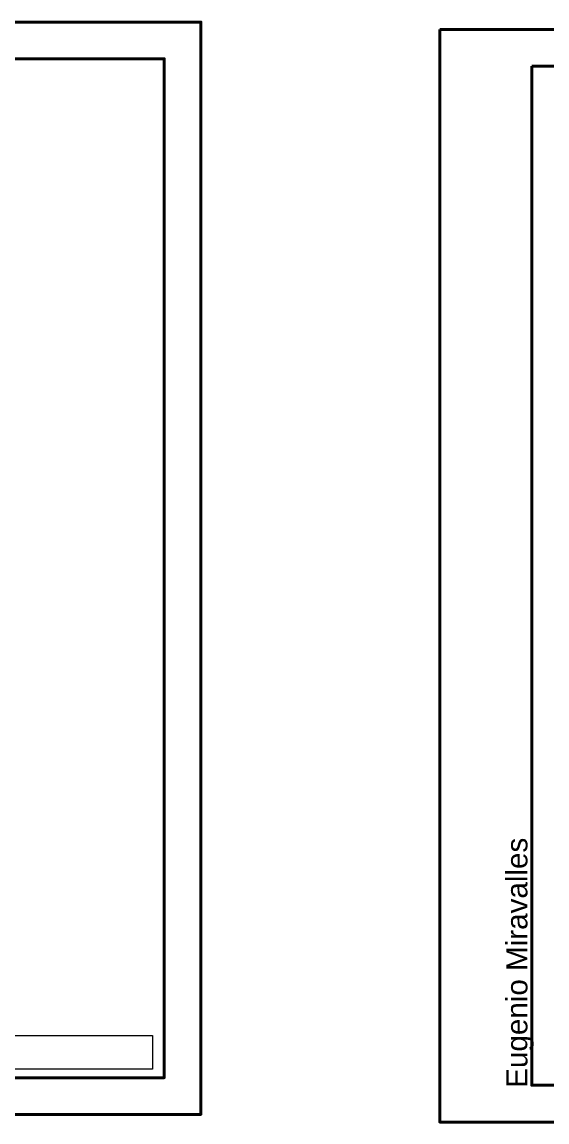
# Model space of a CAD drawing. Header units: millimetres. Extents: x 110427 to 125914, y 76277 to 76441.
# Drawn here: x 114015.55 to 114029.71, y 76318.71 to 76348.39 of the extents above; entities that cross this region are included whole.
import ezdxf

# ---------------------------------------------------------------- set-up
doc = ezdxf.new("R2010")
doc.units = ezdxf.units.MM
for name, color, linetype, lineweight in [('02_CIVIL_EXIST', 250, 'Continuous', 30), ('06_CIVIL VISTAS GRUESA', 244, 'Continuous', 13), ('12_TEXTOS', 4, 'Continuous', 40)]:
    doc.layers.add(name, color=color, linetype=linetype, lineweight=lineweight)
doc.styles.add('Swis721 BT', font='swiss.ttf')
picture_1 = doc.add_image_def('image1.png', size_in_pixel=(2031, 433))

msp = doc.modelspace()

# ---------------------------------------------------------------- linework, layer by layer
at = {"layer": '02_CIVIL_EXIST', "lineweight": 40}
for points in [[(113978.682, 76348.394), (114020.378, 76348.394), (114020.378, 76318.909), (113978.682, 76318.909)], [(114026.816, 76348.191), (114068.513, 76348.191), (114068.513, 76318.705), (114026.816, 76318.705)], [(113981.164, 76347.401), (114019.385, 76347.401), (114019.385, 76319.902), (113981.164, 76319.902)], [(114029.298, 76347.198), (114067.52, 76347.198), (114067.52, 76319.698), (114029.298, 76319.698)]]:
    msp.add_lwpolyline(points, close=True, dxfattribs=at)

# ---------------------------------------------------------------- texts
at = {"layer": '12_TEXTOS', "color": 18, "insert": (114028.609, 76319.629), "char_height": 0.57184, "attachment_point": 1, "rotation": 90, "style": 'Swis721 BT'}
msp.add_mtext_dynamic_manual_height_columns('Eugenio Miravalles', width=10.15474, gutter_width=10, heights=[0], dxfattribs=at)

# ---------------------------------------------------------------- pictures from other files: only their frames are drawn
at = {"layer": '06_CIVIL VISTAS GRUESA'}
image = msp.add_image(picture_1, insert=(114014.838, 76320.135), size_in_units=(4.233, 0.903), rotation=0, dxfattribs=at)
image.dxf.flags = 15

doc.saveas('drawing.dxf')
